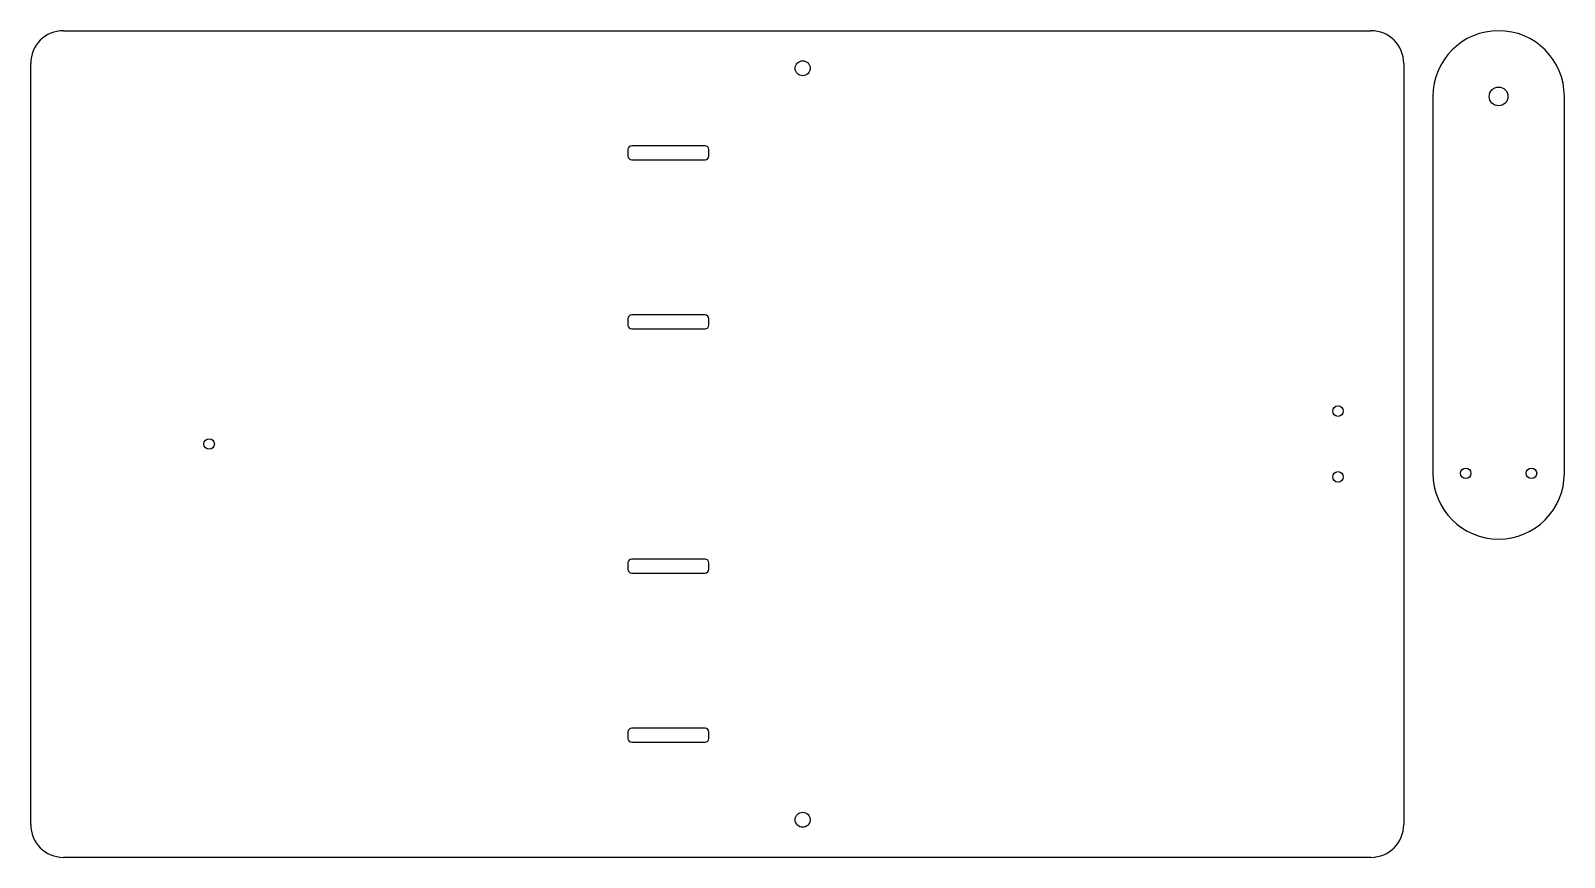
# Model space of a CAD drawing. Header units: millimetres. Extents: x 2665 to 3073, y 2146 to 2366.
import ezdxf

# ---------------------------------------------------------------- set-up
doc = ezdxf.new("R2010")
doc.units = ezdxf.units.MM

msp = doc.modelspace()

# ---------------------------------------------------------------- linework, layer by layer
for p, q in [((2673.39, 2365.84), (3021.39, 2365.84)), ((2664.64, 2154.59), (2664.64, 2357.09)), ((3030.14, 2357.09), (3030.14, 2154.59)), ((3037.88, 2348.34), (3037.88, 2248.04)), ((3072.88, 2248.04), (3072.88, 2348.34)), ((2844.14, 2335.19), (2824.64, 2335.19)), ((2823.64, 2334.19), (2823.64, 2332.49)), ((2824.64, 2331.49), (2844.14, 2331.49)), ((2845.14, 2332.49), (2845.14, 2334.19)), ((2823.64, 2289.19), (2823.64, 2287.49)), ((2844.14, 2290.19), (2824.64, 2290.19)), ((2824.64, 2286.49), (2844.14, 2286.49)), ((2845.14, 2287.49), (2845.14, 2289.19)), ((3055.38, 2230.54), (3055.38, 2230.54)), ((2844.14, 2225.19), (2824.64, 2225.19)), ((2823.64, 2224.19), (2823.64, 2222.49)), ((2824.64, 2221.49), (2844.14, 2221.49)), ((2845.14, 2222.49), (2845.14, 2224.19)), ((2844.14, 2180.19), (2824.64, 2180.19)), ((2823.64, 2179.19), (2823.64, 2177.49)), ((2824.64, 2176.49), (2844.14, 2176.49)), ((2845.14, 2177.49), (2845.14, 2179.19)), ((3021.39, 2145.84), (2673.39, 2145.84))]:
    msp.add_line(p, q)
for centre, radius in [((2870.14, 2355.84), 2), ((3055.38, 2348.34), 2.5), ((3012.64, 2264.59), 1.4), ((2712.14, 2255.84), 1.4), ((3046.63, 2248.04), 1.4), ((3064.13, 2248.04), 1.4), ((3012.64, 2247.09), 1.4), ((2870.14, 2155.84), 2)]:
    msp.add_circle(centre, radius)
for centre, radius, start, end in [((2673.39, 2357.09), 8.75, 90, 180), ((3021.39, 2357.09), 8.75, 360, 90), ((3055.38, 2348.34), 17.5, 0, 180), ((2824.64, 2334.19), 1, 90, 180), ((2844.14, 2334.19), 1, 0, 90), ((2824.64, 2332.49), 1, 180, 270), ((2844.14, 2332.49), 1, 270, 0), ((2824.64, 2289.19), 1, 90, 180), ((2824.64, 2287.49), 1, 180, 270), ((2844.14, 2289.19), 1, 0, 90), ((2844.14, 2287.49), 1, 270, 0), ((3055.38, 2248.04), 17.5, 180, 0), ((2824.64, 2224.19), 1, 90, 180), ((2844.14, 2224.19), 1, 0, 90), ((2824.64, 2222.49), 1, 180, 270), ((2844.14, 2222.49), 1, 270, 0), ((2824.64, 2179.19), 1, 90, 180), ((2844.14, 2179.19), 1, 0, 90), ((2824.64, 2177.49), 1, 180, 270), ((2844.14, 2177.49), 1, 270, 0), ((2673.39, 2154.59), 8.75, 180, 270), ((3021.39, 2154.59), 8.75, 270, 0)]:
    msp.add_arc(centre, radius, start, end)

doc.saveas('drawing.dxf')
